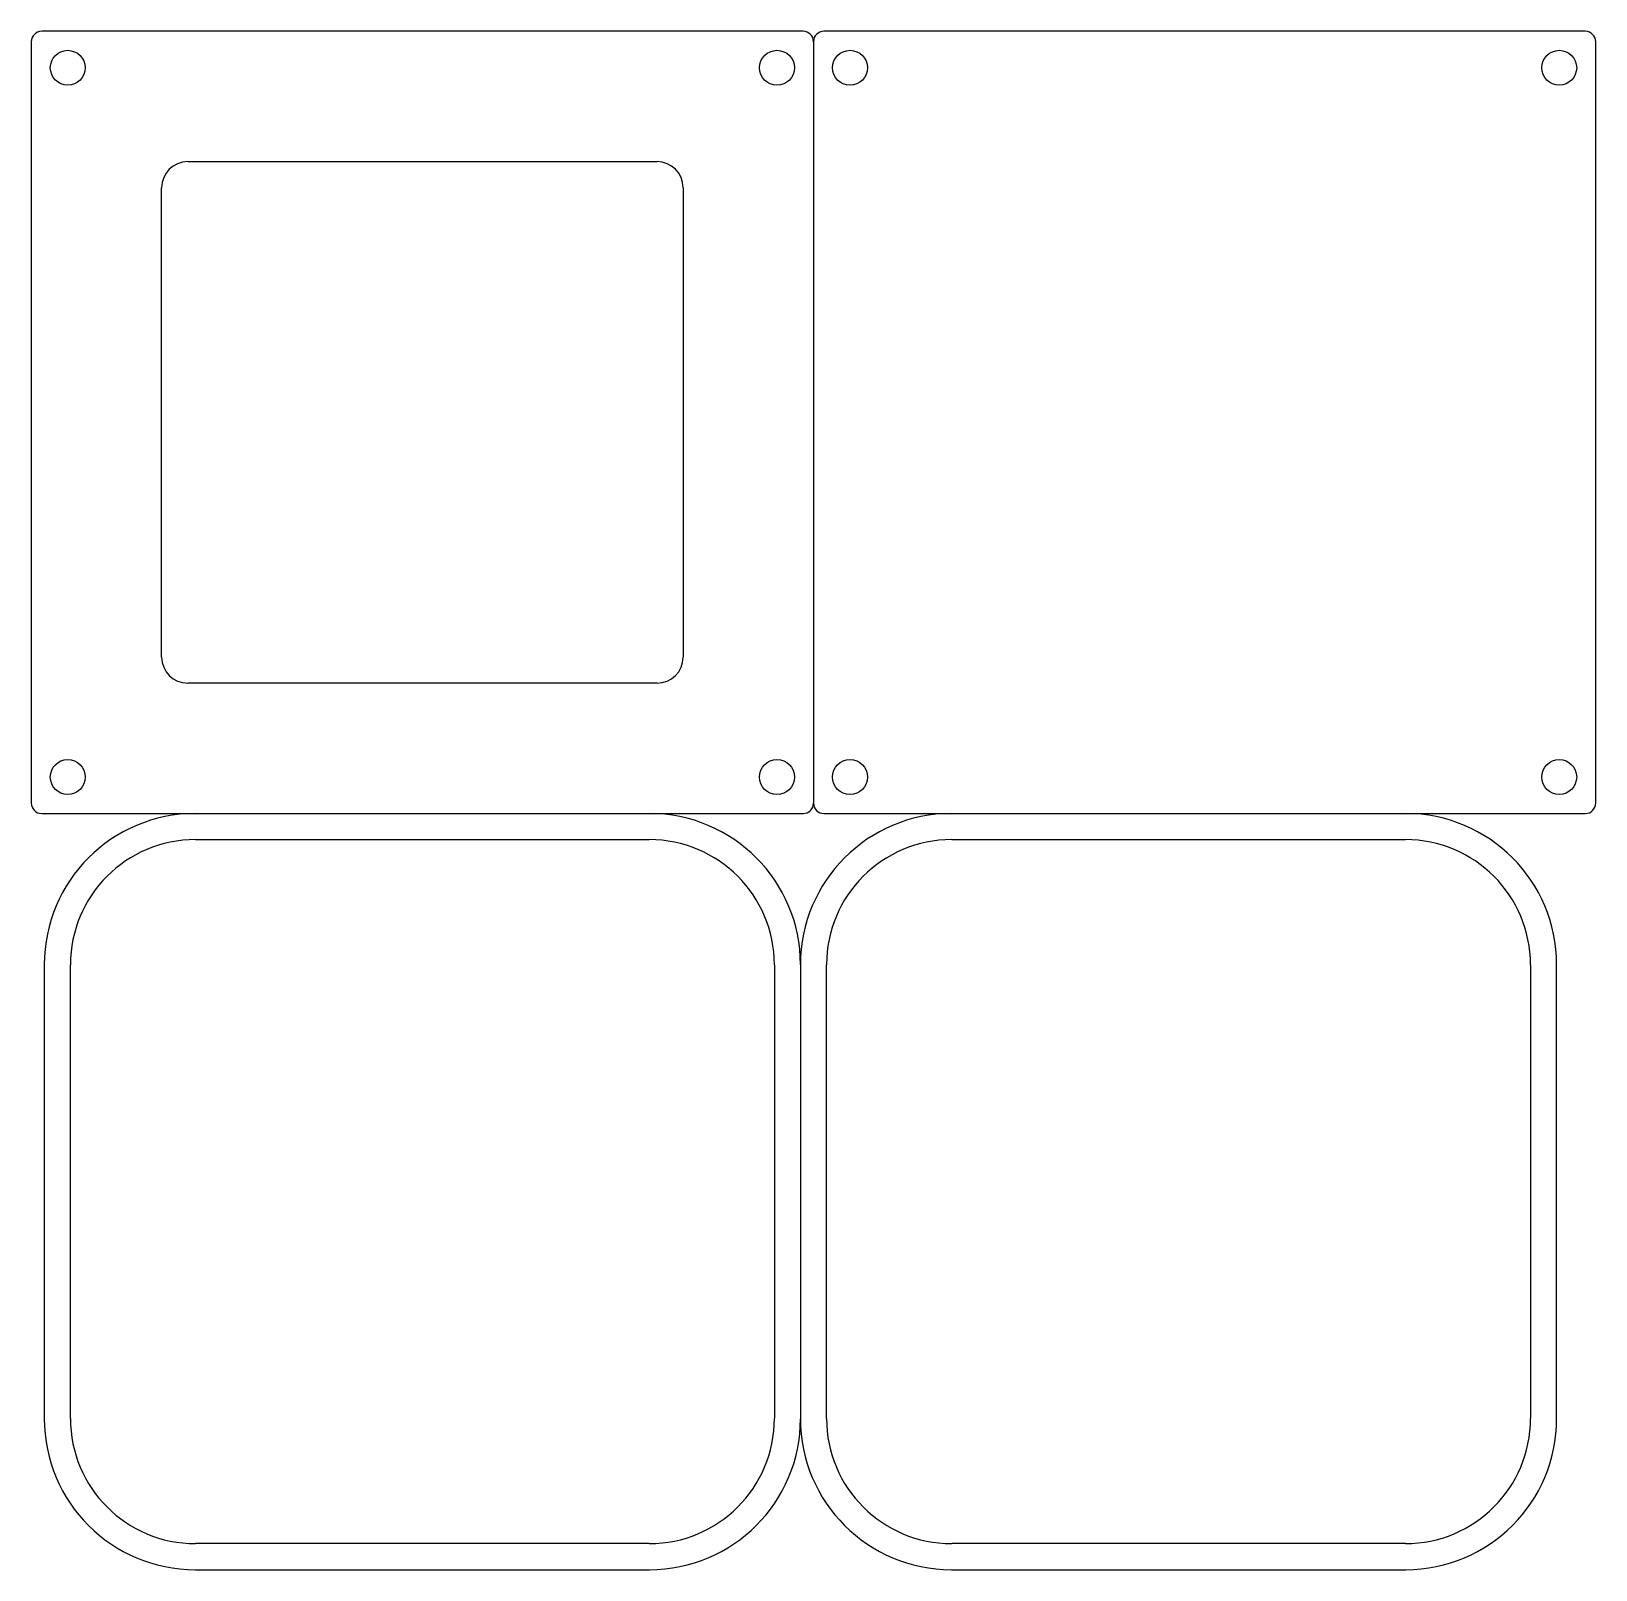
# Model space of a CAD drawing. Header units: millimetres. Extents: x -150 to 150, y -148 to 148.
import ezdxf

# ---------------------------------------------------------------- set-up
doc = ezdxf.new("R2010")
doc.units = ezdxf.units.MM
doc.layers.get('0').update_dxf_attribs({"lineweight": 25, "true_color": 0xffffff})

msp = doc.modelspace()

# ---------------------------------------------------------------- linework, layer by layer
for p, q in [((-2, 147.5), (-148, 147.5)), ((148, 147.5), (2, 147.5)), ((-150, 145.5), (-150, -0.5)), ((0, 145.5), (0, -0.5)), ((150, -0.5), (150, 145.5)), ((-120, 122.5), (-30, 122.5)), ((-125, 27.5), (-125, 117.5)), ((-25, 117.5), (-25, 27.5)), ((-30, 22.5), (-120, 22.5)), ((-148, -2.5), (-2, -2.5)), ((2, -2.5), (148, -2.5)), ((-118.5, -7.5), (-31.5, -7.5)), ((26.5, -7.5), (113.5, -7.5)), ((-147.5, -31.44), (-147.5, -118.56)), ((-142.5, -118.5), (-142.5, -31.5)), ((-7.5, -31.5), (-7.5, -118.5)), ((-2.5, -31.44), (-2.5, -118.56)), ((2.5, -118.5), (2.5, -31.5)), ((137.5, -31.5), (137.5, -118.5)), ((142.5, -118.56), (142.5, -31.44)), ((-31.5, -142.5), (-118.5, -142.5)), ((113.5, -142.5), (26.5, -142.5)), ((-118.56, -147.5), (-31.44, -147.5)), ((26.44, -147.5), (113.56, -147.5))]:
    msp.add_line(p, q)
for centre in [(-143, 140.5), (-7, 140.5), (7, 140.5), (143, 140.5), (-143, 4.5), (-7, 4.5), (7, 4.5), (143, 4.5)]:
    msp.add_circle(centre, 3.35)
for centre, radius, start, end in [((-148, 145.5), 2, 90, 180), ((-2, 145.5), 2, 0, 90), ((2, 145.5), 2, 90, 180), ((148, 145.5), 2, 0, 90), ((-120, 117.5), 5, 90, 180), ((-30, 117.5), 5, 0, 90), ((-120, 27.5), 5, 180, 270), ((-30, 27.5), 5, 270, 0), ((-148, -0.5), 2, 180, 270), ((-118.56, -31.44), 28.94, 90, 180), ((-31.44, -31.44), 28.94, 360, 90), ((26.44, -31.44), 28.94, 90, 180), ((-2, -0.5), 2, 270, 0), ((2, -0.5), 2, 180, 270), ((113.56, -31.44), 28.94, 360, 90), ((148, -0.5), 2, 270, 0), ((-118.5, -31.5), 24, 90, 180), ((-31.5, -31.5), 24, 360, 90), ((26.5, -31.5), 24, 90, 180), ((113.5, -31.5), 24, 360, 90), ((-118.56, -118.56), 28.94, 180, 270), ((-118.5, -118.5), 24, 180, 270), ((-31.5, -118.5), 24, 270, 0), ((-31.44, -118.56), 28.94, 270, 0), ((26.44, -118.56), 28.94, 180, 270), ((26.5, -118.5), 24, 180, 270), ((113.5, -118.5), 24, 270, 0), ((113.56, -118.56), 28.94, 270, 0)]:
    msp.add_arc(centre, radius, start, end)

doc.saveas('drawing.dxf')
